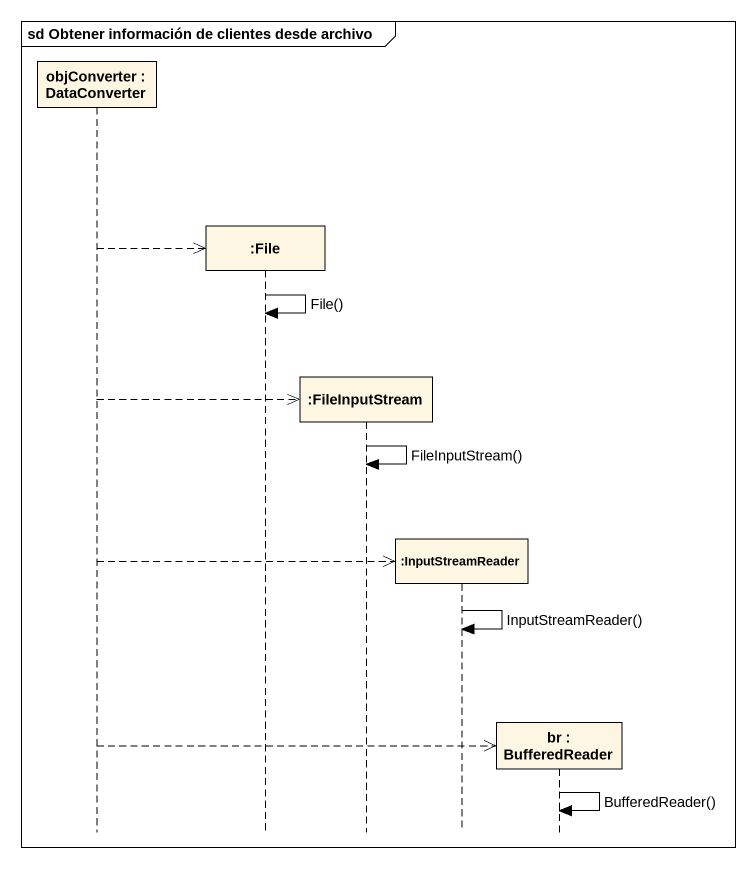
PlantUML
@startuml
mainframe sd Obtener información de clientes desde archivo
hide footbox
participant "objConverter : DataConverter" as objConverter
participant ":File" as File_
participant ":FileInputStream" as FileInputStream
participant ":InputStreamReader" as InputStreamReader
participant "br : BufferedReader" as br

objConverter -->> File_ **
File_ -> File_ : File()
objConverter -->> FileInputStream **
FileInputStream -> FileInputStream : FileInputStream()
objConverter -->> InputStreamReader **
InputStreamReader -> InputStreamReader : InputStreamReader()
objConverter -->> br **
br -> br : BufferedReader()
@enduml
